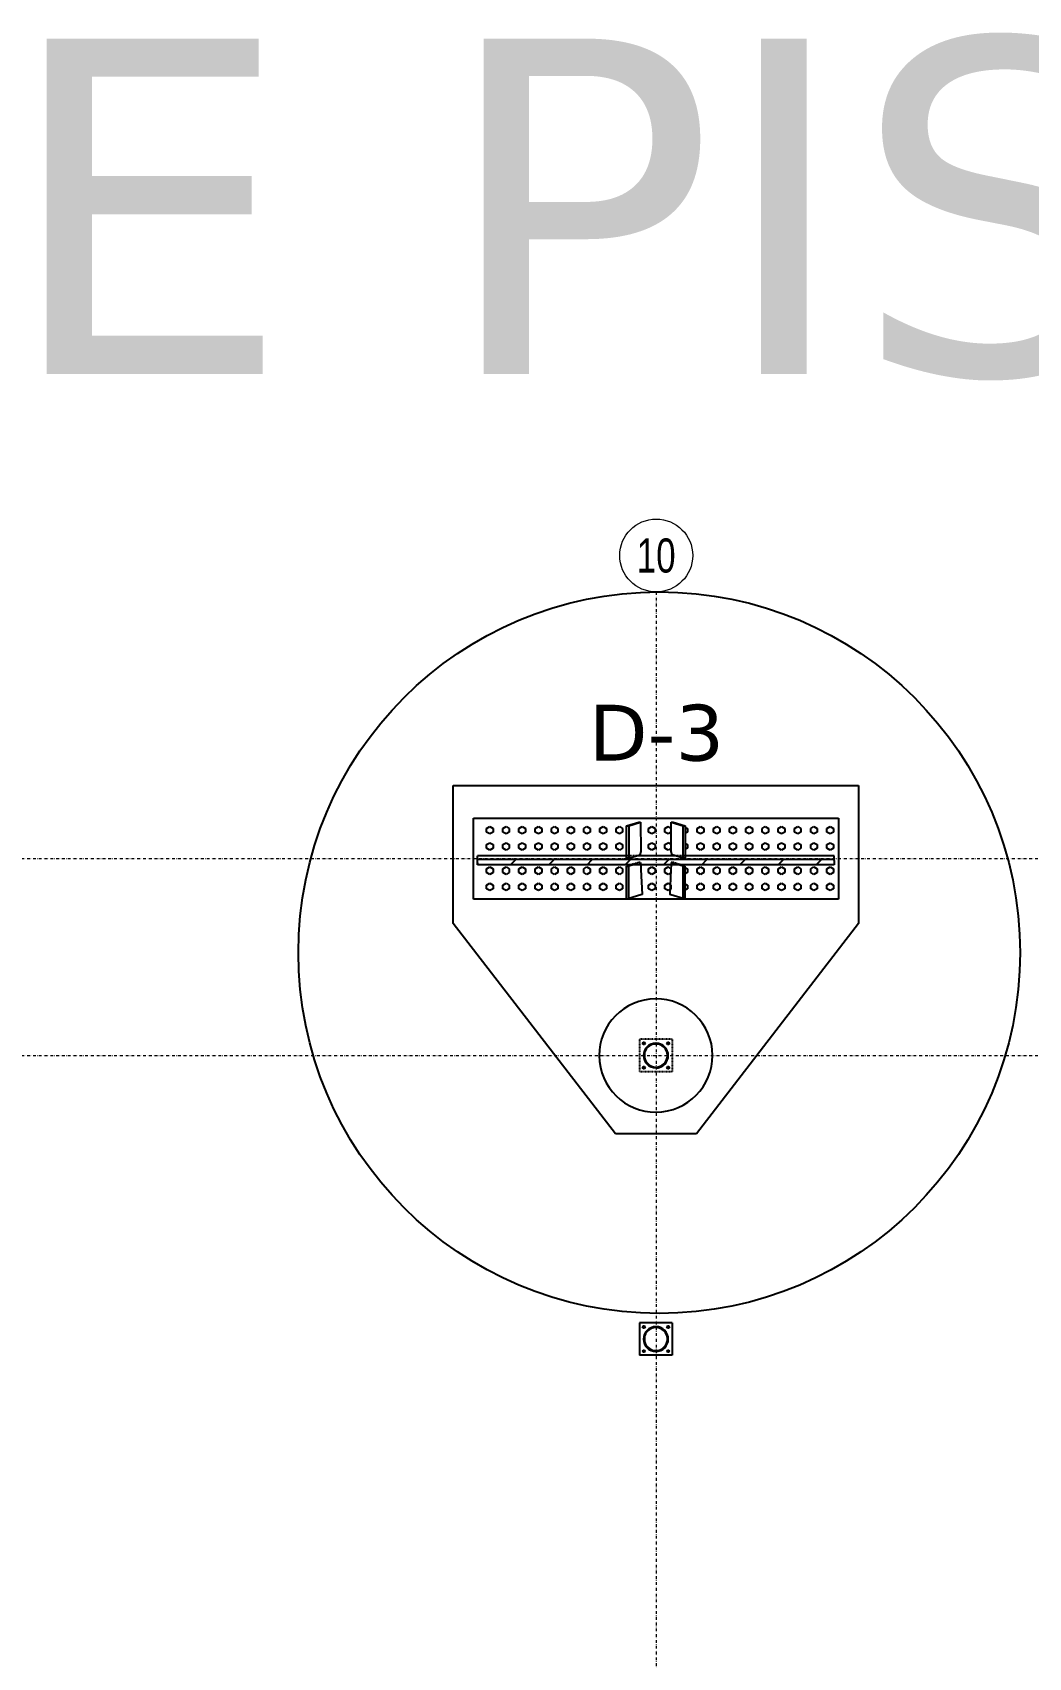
# Model space of a CAD drawing. Header units: millimetres. Extents: x 1541 to 289025, y -12015 to 47026.
# Drawn here: x 93235 to 94126, y -10231 to -8778 of the extents above; entities that cross this region are included whole.
import ezdxf
from ezdxf.enums import TextEntityAlignment as Align

# ---------------------------------------------------------------- set-up
doc = ezdxf.new("R2010")
doc.units = ezdxf.units.MM
doc.header["$LTSCALE"] = 0.1
for name, pattern in [('DASHDOTX2', [50.8, 25.4, -12.7, 0, -12.7]), ('DXK_LINE_DOT2', [3.9198, 1.9599, -1.9599]), ('Grid Line', [3.33375, 1.905, -0.47625, 0.47625, -0.47625])]:
    doc.linetypes.add(name, pattern=pattern)
doc.layers.get('0').update_dxf_attribs({"color": 255})
doc.layers.add('E_EJES', color=8, linetype='Continuous', lineweight=9)
doc.layers.add('E_EJES-1', color=8, linetype='Grid Line', lineweight=9)
doc.layers.add('ROTÚLOS', color=6, linetype='Continuous')
doc.layers.add('TEXTO GENRAL', color=3, linetype='Continuous')
doc.styles.add('Swis721 LtCn BT_1', font='swisscl.ttf', dxfattribs={"height": 0.42})
doc.styles.add('TEXTO GENERAL', font='verdana.ttf', dxfattribs={"height": 0.9})

# ---------------------------------------------------------------- blocks, each defined once
blk = doc.blocks.new('Grid - CNI_NOMBRE EJES-372759-_26_00m_LOC COLUMNAS Y MUROS PISO 7')
at = {"layer": 'E_EJES'}
blk.add_circle((0, 0), 0.003, dxfattribs=at)

msp = doc.modelspace()

# ---------------------------------------------------------------- hatches: boundary and pattern name
at = {"linetype": 'Continuous'}
h = msp.add_hatch(dxfattribs=at)
h.set_pattern_fill('', scale=7.611392, style=0, pattern_type=0)
h.set_pattern_definition([(45, (93632.985, -9517.53), (-17.088, 17.088), [])])
h.paths.add_polyline_path([(93951.9, -9517.5), (93633, -9517.5), (93633, -9518.3), (93633.2, -9522.2), (93951.8, -9522.2), (93951.9, -9518.3)])
h = msp.add_hatch(dxfattribs=at)
h.set_pattern_fill('', scale=7.611392, style=0, pattern_type=0)
h.set_pattern_definition([(45, (93803.29, -9690.706), (-17.088, 17.088), [])])
h.paths.add_polyline_path([(93803.5, -9692.9), (93803.3, -9690.7), (93802.7, -9688.6), (93801.6, -9686.7), (93800.3, -9685), (93798.6, -9683.7), (93796.7, -9682.6), (93794.6, -9682), (93792.4, -9681.8), (93790.3, -9682), (93788.2, -9682.6), (93786.3, -9683.7), (93784.6, -9685), (93783.3, -9686.7), (93782.2, -9688.6), (93781.6, -9690.7), (93781.4, -9692.9), (93781.6, -9695), (93782.2, -9697.1), (93783.3, -9699), (93784.6, -9700.7), (93786.3, -9702.1), (93788.2, -9703.1), (93790.3, -9703.7), (93792.4, -9703.9), (93794.6, -9703.7), (93796.7, -9703.1), (93798.6, -9702.1), (93800.3, -9700.7), (93801.6, -9699), (93802.7, -9697.1), (93803.3, -9695)])
h.paths.add_polyline_path([(93802, -9696.8), (93801, -9698.6), (93799.8, -9700.2), (93798.2, -9701.5), (93796.4, -9702.4), (93794.5, -9703), (93792.4, -9703.2), (93790.4, -9703), (93788.5, -9702.4), (93786.7, -9701.5), (93785.1, -9700.2), (93783.9, -9698.6), (93782.9, -9696.8), (93782.3, -9694.9), (93782.1, -9692.9), (93782.3, -9690.8), (93782.9, -9688.9), (93783.9, -9687.1), (93785.1, -9685.6), (93786.7, -9684.3), (93788.5, -9683.3), (93790.4, -9682.7), (93792.4, -9682.5), (93794.5, -9682.7), (93796.4, -9683.3), (93798.2, -9684.3), (93799.8, -9685.6), (93801, -9687.1), (93802, -9688.9), (93802.6, -9690.8), (93802.8, -9692.9), (93802.6, -9694.9)])
h = msp.add_hatch(color=96, dxfattribs=at)
h.paths.add_polyline_path([(93803.5, -9946.6), (93803.3, -9944.4), (93802.7, -9942.4), (93801.6, -9940.4), (93800.3, -9938.8), (93798.6, -9937.4), (93796.7, -9936.4), (93794.6, -9935.7), (93792.4, -9935.5), (93790.3, -9935.7), (93788.2, -9936.4), (93786.3, -9937.4), (93784.6, -9938.8), (93783.3, -9940.4), (93782.2, -9942.4), (93781.6, -9944.4), (93781.4, -9946.6), (93781.6, -9948.7), (93782.2, -9950.8), (93783.3, -9952.7), (93784.6, -9954.4), (93786.3, -9955.8), (93788.2, -9956.8), (93790.3, -9957.4), (93792.4, -9957.6), (93794.6, -9957.4), (93796.7, -9956.8), (93798.6, -9955.8), (93800.3, -9954.4), (93801.6, -9952.7), (93802.7, -9950.8), (93803.3, -9948.7)])
h.paths.add_polyline_path([(93802, -9950.5), (93801, -9952.3), (93799.8, -9953.9), (93798.2, -9955.2), (93796.4, -9956.1), (93794.5, -9956.7), (93792.4, -9956.9), (93790.4, -9956.7), (93788.5, -9956.1), (93786.7, -9955.2), (93785.1, -9953.9), (93783.9, -9952.3), (93782.9, -9950.5), (93782.3, -9948.6), (93782.1, -9946.6), (93782.3, -9944.6), (93782.9, -9942.6), (93783.9, -9940.8), (93785.1, -9939.3), (93786.7, -9938), (93788.5, -9937), (93790.4, -9936.5), (93792.4, -9936.3), (93794.5, -9936.5), (93796.4, -9937), (93798.2, -9938), (93799.8, -9939.3), (93801, -9940.8), (93802, -9942.6), (93802.6, -9944.6), (93802.8, -9946.6), (93802.6, -9948.6)])

# ---------------------------------------------------------------- linework, layer by layer
at = {"color": 2, "linetype": 'Continuous'}
for p, q in [((93611.2, -9574.7), (93611.2, -9451.5)), ((93611.2, -9451.5), (93973.7, -9451.5)), ((93973.7, -9451.5), (93973.7, -9574.7)), ((93629.4, -9553), (93629.4, -9480.5)), ((93629.4, -9480.5), (93955.6, -9480.5)), ((93766.2, -9487.4), (93777.1, -9484.2)), ((93766.2, -9487.4), (93768.1, -9487.3)), ((93766.2, -9516.4), (93766.2, -9487.4)), ((93768.1, -9487.3), (93778.8, -9484.2)), ((93768.1, -9487.3), (93768.1, -9516.3)), ((93777.1, -9484.2), (93778.8, -9484.2)), ((93778.8, -9484.2), (93778.9, -9510.3)), ((93806, -9510.3), (93806.1, -9484.2)), ((93806.1, -9484.2), (93807.8, -9484.2)), ((93806.1, -9484.2), (93816.8, -9487.3)), ((93807.8, -9484.2), (93818.7, -9487.4)), ((93816.8, -9516.3), (93816.8, -9487.3)), ((93816.8, -9487.3), (93818.7, -9487.4)), ((93818.7, -9487.4), (93818.7, -9516.4)), ((93955.6, -9480.5), (93955.6, -9553)), ((93633, -9517.5), (93633, -9514.4)), ((93766.2, -9514.4), (93633, -9514.4)), ((93633, -9518.3), (93633, -9517.5)), ((93951.9, -9517.5), (93633, -9517.5)), ((93633, -9522.2), (93633, -9518.3)), ((93633.2, -9522.2), (93633, -9518.3)), ((93768.1, -9516.3), (93766.2, -9516.4)), ((93768.1, -9516.3), (93778, -9513.4)), ((93810.2, -9514.4), (93774.7, -9514.4)), ((93778.9, -9510.3), (93778, -9513.4)), ((93778.8, -9520.2), (93778.9, -9522.2)), ((93806.9, -9513.4), (93806, -9510.3)), ((93806.1, -9520.2), (93806, -9522.2)), ((93816.8, -9516.3), (93806.9, -9513.4)), ((93818.7, -9516.4), (93816.8, -9516.3)), ((93951.9, -9514.4), (93818.7, -9514.4)), ((93951.9, -9518.3), (93951.8, -9522.2)), ((93951.9, -9517.5), (93951.9, -9514.4)), ((93951.9, -9518.3), (93951.9, -9517.5)), ((93951.9, -9518.3), (93951.9, -9522.2)), ((93633.2, -9522.2), (93633, -9522.2)), ((93951.8, -9522.2), (93633.2, -9522.2)), ((93770.4, -9522.2), (93766.2, -9523.5)), ((93766.2, -9523.5), (93768.1, -9523.4)), ((93766.2, -9552.6), (93766.2, -9523.5)), ((93772.2, -9522.2), (93768.1, -9523.4)), ((93768.1, -9552.5), (93768.1, -9523.4)), ((93778.9, -9522.2), (93779.1, -9526.4)), ((93779.1, -9526.4), (93780.1, -9548.9)), ((93805.8, -9526.4), (93804.8, -9548.9)), ((93806, -9522.2), (93805.8, -9526.4)), ((93816.8, -9523.4), (93812.7, -9522.2)), ((93818.7, -9523.5), (93814.4, -9522.2)), ((93816.8, -9552.5), (93816.8, -9523.4)), ((93816.8, -9523.4), (93818.7, -9523.5)), ((93818.7, -9552.6), (93818.7, -9523.5)), ((93951.9, -9522.2), (93951.8, -9522.2)), ((93779.1, -9549.2), (93768.1, -9552.5)), ((93780.1, -9548.9), (93779.1, -9549.2)), ((93805.8, -9549.2), (93804.8, -9548.9)), ((93816.8, -9552.5), (93805.8, -9549.2)), ((93955.6, -9553), (93629.4, -9553)), ((93766.2, -9552.6), (93768.1, -9552.5)), ((93816.8, -9552.5), (93818.7, -9552.6)), ((93756.2, -9763), (93611.2, -9574.7)), ((93973.7, -9574.7), (93828.7, -9763)), ((93828.7, -9763), (93756.2, -9763)), ((93806.9, -9932.1), (93777.9, -9932.1)), ((93777.9, -9932.1), (93777.9, -9961.1)), ((93806.9, -9932.1), (93806.9, -9961.1)), ((93806.9, -9961.1), (93777.9, -9961.1))]:
    msp.add_line(p, q, dxfattribs=at)
at = {"color": 7, "linetype": 'Continuous'}
for p, q in [((93641, -9489.7), (93643.9, -9488)), ((93641, -9493), (93641, -9489.7)), ((93643.9, -9488), (93646.8, -9489.7)), ((93646.8, -9489.7), (93646.8, -9493)), ((93655.5, -9489.7), (93658.4, -9488)), ((93655.5, -9493), (93655.5, -9489.7)), ((93658.4, -9488), (93661.3, -9489.7)), ((93661.3, -9489.7), (93661.3, -9493)), ((93670, -9489.7), (93672.9, -9488)), ((93670, -9493), (93670, -9489.7)), ((93672.9, -9488), (93675.8, -9489.7)), ((93675.8, -9489.7), (93675.8, -9493)), ((93684.5, -9489.7), (93687.4, -9488)), ((93684.5, -9493), (93684.5, -9489.7)), ((93687.4, -9488), (93690.3, -9489.7)), ((93690.3, -9489.7), (93690.3, -9493)), ((93699, -9489.7), (93701.9, -9488)), ((93699, -9493), (93699, -9489.7)), ((93701.9, -9488), (93704.7, -9489.7)), ((93704.7, -9489.7), (93704.7, -9493)), ((93713.4, -9489.7), (93716.3, -9488)), ((93713.4, -9493), (93713.4, -9489.7)), ((93716.3, -9488), (93719.2, -9489.7)), ((93719.2, -9489.7), (93719.2, -9493)), ((93727.9, -9489.7), (93730.8, -9488)), ((93727.9, -9493), (93727.9, -9489.7)), ((93730.8, -9488), (93733.7, -9489.7)), ((93733.7, -9489.7), (93733.7, -9493)), ((93742.4, -9489.7), (93745.3, -9488)), ((93742.4, -9493), (93742.4, -9489.7)), ((93745.3, -9488), (93748.2, -9489.7)), ((93748.2, -9489.7), (93748.2, -9493)), ((93756.9, -9489.7), (93759.8, -9488)), ((93756.9, -9493), (93756.9, -9489.7)), ((93759.8, -9488), (93762.7, -9489.7)), ((93762.7, -9489.7), (93762.7, -9493)), ((93785.9, -9489.7), (93788.8, -9488)), ((93785.9, -9493), (93785.9, -9489.7)), ((93788.8, -9488), (93791.7, -9489.7)), ((93791.7, -9489.7), (93791.7, -9493)), ((93800.4, -9489.7), (93803.3, -9488)), ((93800.4, -9493), (93800.4, -9489.7)), ((93806.2, -9489.7), (93803.3, -9488)), ((93806.2, -9493), (93806.2, -9489.7)), ((93818.7, -9488.5), (93820.7, -9489.7)), ((93820.7, -9489.7), (93820.7, -9493)), ((93829.4, -9489.7), (93832.3, -9488)), ((93829.4, -9493), (93829.4, -9489.7)), ((93832.3, -9488), (93835.2, -9489.7)), ((93835.2, -9489.7), (93835.2, -9493)), ((93843.9, -9489.7), (93846.8, -9488)), ((93843.9, -9493), (93843.9, -9489.7)), ((93846.8, -9488), (93849.7, -9489.7)), ((93849.7, -9489.7), (93849.7, -9493)), ((93858.4, -9489.7), (93861.3, -9488)), ((93858.4, -9493), (93858.4, -9489.7)), ((93861.3, -9488), (93864.2, -9489.7)), ((93864.2, -9489.7), (93864.2, -9493)), ((93872.9, -9489.7), (93875.8, -9488)), ((93872.9, -9493), (93872.9, -9489.7)), ((93875.8, -9488), (93878.7, -9489.7)), ((93878.7, -9489.7), (93878.7, -9493)), ((93887.4, -9489.7), (93890.3, -9488)), ((93887.4, -9493), (93887.4, -9489.7)), ((93890.3, -9488), (93893.2, -9489.7)), ((93893.2, -9489.7), (93893.2, -9493)), ((93901.9, -9489.7), (93904.8, -9488)), ((93901.9, -9493), (93901.9, -9489.7)), ((93904.8, -9488), (93907.7, -9489.7)), ((93907.7, -9489.7), (93907.7, -9493)), ((93916.4, -9489.7), (93919.3, -9488)), ((93916.4, -9493), (93916.4, -9489.7)), ((93919.3, -9488), (93922.2, -9489.7)), ((93922.2, -9489.7), (93922.2, -9493)), ((93930.9, -9489.7), (93933.8, -9488)), ((93930.9, -9493), (93930.9, -9489.7)), ((93933.8, -9488), (93936.7, -9489.7)), ((93936.7, -9489.7), (93936.7, -9493)), ((93945.4, -9489.7), (93948.3, -9488)), ((93945.4, -9493), (93945.4, -9489.7)), ((93948.3, -9488), (93951.2, -9489.7)), ((93951.2, -9489.7), (93951.2, -9493)), ((93643.9, -9494.7), (93641, -9493)), ((93641, -9504.2), (93643.9, -9502.5)), ((93641, -9507.5), (93641, -9504.2)), ((93646.8, -9493), (93643.9, -9494.7)), ((93643.9, -9502.5), (93646.8, -9504.2)), ((93646.8, -9504.2), (93646.8, -9507.5)), ((93658.4, -9494.7), (93655.5, -9493)), ((93655.5, -9504.2), (93658.4, -9502.5)), ((93655.5, -9507.5), (93655.5, -9504.2)), ((93661.3, -9493), (93658.4, -9494.7)), ((93658.4, -9502.5), (93661.3, -9504.2)), ((93661.3, -9504.2), (93661.3, -9507.5)), ((93672.9, -9494.7), (93670, -9493)), ((93670, -9504.2), (93672.9, -9502.5)), ((93670, -9507.5), (93670, -9504.2)), ((93675.8, -9493), (93672.9, -9494.7)), ((93672.9, -9502.5), (93675.8, -9504.2)), ((93675.8, -9504.2), (93675.8, -9507.5)), ((93687.4, -9494.7), (93684.5, -9493)), ((93684.5, -9504.2), (93687.4, -9502.5)), ((93684.5, -9507.5), (93684.5, -9504.2)), ((93690.3, -9493), (93687.4, -9494.7)), ((93687.4, -9502.5), (93690.3, -9504.2)), ((93690.3, -9504.2), (93690.3, -9507.5)), ((93701.9, -9494.7), (93699, -9493)), ((93699, -9504.2), (93701.9, -9502.5)), ((93699, -9507.5), (93699, -9504.2)), ((93704.7, -9493), (93701.9, -9494.7)), ((93701.9, -9502.5), (93704.7, -9504.2)), ((93704.7, -9504.2), (93704.7, -9507.5)), ((93716.3, -9494.7), (93713.4, -9493)), ((93713.4, -9504.2), (93716.3, -9502.5)), ((93713.4, -9507.5), (93713.4, -9504.2)), ((93719.2, -9493), (93716.3, -9494.7)), ((93716.3, -9502.5), (93719.2, -9504.2)), ((93719.2, -9504.2), (93719.2, -9507.5)), ((93730.8, -9494.7), (93727.9, -9493)), ((93727.9, -9504.2), (93730.8, -9502.5)), ((93727.9, -9507.5), (93727.9, -9504.2)), ((93733.7, -9493), (93730.8, -9494.7)), ((93730.8, -9502.5), (93733.7, -9504.2)), ((93733.7, -9504.2), (93733.7, -9507.5)), ((93745.3, -9494.7), (93742.4, -9493)), ((93742.4, -9504.2), (93745.3, -9502.5)), ((93742.4, -9507.5), (93742.4, -9504.2)), ((93748.2, -9493), (93745.3, -9494.7)), ((93745.3, -9502.5), (93748.2, -9504.2)), ((93748.2, -9504.2), (93748.2, -9507.5)), ((93759.8, -9494.7), (93756.9, -9493)), ((93756.9, -9504.2), (93759.8, -9502.5)), ((93756.9, -9507.5), (93756.9, -9504.2)), ((93762.7, -9493), (93759.8, -9494.7)), ((93759.8, -9502.5), (93762.7, -9504.2)), ((93762.7, -9504.2), (93762.7, -9507.5)), ((93788.8, -9494.7), (93785.9, -9493)), ((93785.9, -9504.2), (93788.8, -9502.5)), ((93785.9, -9507.5), (93785.9, -9504.2)), ((93791.7, -9493), (93788.8, -9494.7)), ((93788.8, -9502.5), (93791.7, -9504.2)), ((93791.7, -9504.2), (93791.7, -9507.5)), ((93803.3, -9494.7), (93800.4, -9493)), ((93800.4, -9504.2), (93803.3, -9502.5)), ((93800.4, -9507.5), (93800.4, -9504.2)), ((93806.2, -9493), (93803.3, -9494.7)), ((93806.2, -9504.2), (93803.3, -9502.5)), ((93806.2, -9507.5), (93806.2, -9504.2)), ((93820.7, -9493), (93818.7, -9494.2)), ((93818.7, -9503), (93820.7, -9504.2)), ((93820.7, -9504.2), (93820.7, -9507.5)), ((93832.3, -9494.7), (93829.4, -9493)), ((93829.4, -9504.2), (93832.3, -9502.5)), ((93829.4, -9507.5), (93829.4, -9504.2)), ((93835.2, -9493), (93832.3, -9494.7)), ((93832.3, -9502.5), (93835.2, -9504.2)), ((93835.2, -9504.2), (93835.2, -9507.5)), ((93846.8, -9494.7), (93843.9, -9493)), ((93843.9, -9504.2), (93846.8, -9502.5)), ((93843.9, -9507.5), (93843.9, -9504.2)), ((93849.7, -9493), (93846.8, -9494.7)), ((93846.8, -9502.5), (93849.7, -9504.2)), ((93849.7, -9504.2), (93849.7, -9507.5)), ((93861.3, -9494.7), (93858.4, -9493)), ((93858.4, -9504.2), (93861.3, -9502.5)), ((93858.4, -9507.5), (93858.4, -9504.2)), ((93864.2, -9493), (93861.3, -9494.7)), ((93861.3, -9502.5), (93864.2, -9504.2)), ((93864.2, -9504.2), (93864.2, -9507.5)), ((93875.8, -9494.7), (93872.9, -9493)), ((93872.9, -9504.2), (93875.8, -9502.5)), ((93872.9, -9507.5), (93872.9, -9504.2)), ((93878.7, -9493), (93875.8, -9494.7)), ((93875.8, -9502.5), (93878.7, -9504.2)), ((93878.7, -9504.2), (93878.7, -9507.5)), ((93890.3, -9494.7), (93887.4, -9493)), ((93887.4, -9504.2), (93890.3, -9502.5)), ((93887.4, -9507.5), (93887.4, -9504.2)), ((93893.2, -9493), (93890.3, -9494.7)), ((93890.3, -9502.5), (93893.2, -9504.2)), ((93893.2, -9504.2), (93893.2, -9507.5)), ((93904.8, -9494.7), (93901.9, -9493)), ((93901.9, -9504.2), (93904.8, -9502.5)), ((93901.9, -9507.5), (93901.9, -9504.2)), ((93907.7, -9493), (93904.8, -9494.7)), ((93904.8, -9502.5), (93907.7, -9504.2)), ((93907.7, -9504.2), (93907.7, -9507.5)), ((93919.3, -9494.7), (93916.4, -9493)), ((93916.4, -9504.2), (93919.3, -9502.5)), ((93916.4, -9507.5), (93916.4, -9504.2)), ((93922.2, -9493), (93919.3, -9494.7)), ((93919.3, -9502.5), (93922.2, -9504.2)), ((93922.2, -9504.2), (93922.2, -9507.5)), ((93933.8, -9494.7), (93930.9, -9493)), ((93930.9, -9504.2), (93933.8, -9502.5)), ((93930.9, -9507.5), (93930.9, -9504.2)), ((93936.7, -9493), (93933.8, -9494.7)), ((93933.8, -9502.5), (93936.7, -9504.2)), ((93936.7, -9504.2), (93936.7, -9507.5)), ((93948.3, -9494.7), (93945.4, -9493)), ((93945.4, -9504.2), (93948.3, -9502.5)), ((93945.4, -9507.5), (93945.4, -9504.2)), ((93951.2, -9493), (93948.3, -9494.7)), ((93948.3, -9502.5), (93951.2, -9504.2)), ((93951.2, -9504.2), (93951.2, -9507.5)), ((93643.9, -9509.2), (93641, -9507.5)), ((93646.8, -9507.5), (93643.9, -9509.2)), ((93658.4, -9509.2), (93655.5, -9507.5)), ((93661.3, -9507.5), (93658.4, -9509.2)), ((93672.9, -9509.2), (93670, -9507.5)), ((93675.8, -9507.5), (93672.9, -9509.2)), ((93687.4, -9509.2), (93684.5, -9507.5)), ((93690.3, -9507.5), (93687.4, -9509.2)), ((93701.9, -9509.2), (93699, -9507.5)), ((93704.7, -9507.5), (93701.9, -9509.2)), ((93716.3, -9509.2), (93713.4, -9507.5)), ((93719.2, -9507.5), (93716.3, -9509.2)), ((93730.8, -9509.2), (93727.9, -9507.5)), ((93733.7, -9507.5), (93730.8, -9509.2)), ((93745.3, -9509.2), (93742.4, -9507.5)), ((93748.2, -9507.5), (93745.3, -9509.2)), ((93759.8, -9509.2), (93756.9, -9507.5)), ((93762.7, -9507.5), (93759.8, -9509.2)), ((93788.8, -9509.2), (93785.9, -9507.5)), ((93791.7, -9507.5), (93788.8, -9509.2)), ((93803.3, -9509.2), (93800.4, -9507.5)), ((93806.2, -9507.5), (93803.3, -9509.2)), ((93820.7, -9507.5), (93818.7, -9508.7)), ((93832.3, -9509.2), (93829.4, -9507.5)), ((93835.2, -9507.5), (93832.3, -9509.2)), ((93846.8, -9509.2), (93843.9, -9507.5)), ((93849.7, -9507.5), (93846.8, -9509.2)), ((93861.3, -9509.2), (93858.4, -9507.5)), ((93864.2, -9507.5), (93861.3, -9509.2)), ((93875.8, -9509.2), (93872.9, -9507.5)), ((93878.7, -9507.5), (93875.8, -9509.2)), ((93890.3, -9509.2), (93887.4, -9507.5)), ((93893.2, -9507.5), (93890.3, -9509.2)), ((93904.8, -9509.2), (93901.9, -9507.5)), ((93907.7, -9507.5), (93904.8, -9509.2)), ((93919.3, -9509.2), (93916.4, -9507.5)), ((93922.2, -9507.5), (93919.3, -9509.2)), ((93933.8, -9509.2), (93930.9, -9507.5)), ((93936.7, -9507.5), (93933.8, -9509.2)), ((93948.3, -9509.2), (93945.4, -9507.5)), ((93951.2, -9507.5), (93948.3, -9509.2)), ((93641, -9525.9), (93643.9, -9524.2)), ((93641, -9529.3), (93641, -9525.9)), ((93643.9, -9530.9), (93641, -9529.3)), ((93643.9, -9524.2), (93646.8, -9525.9)), ((93646.8, -9529.3), (93643.9, -9530.9)), ((93646.8, -9525.9), (93646.8, -9529.3)), ((93655.5, -9525.9), (93658.4, -9524.2)), ((93655.5, -9529.3), (93655.5, -9525.9)), ((93658.4, -9530.9), (93655.5, -9529.3)), ((93658.4, -9524.2), (93661.3, -9525.9)), ((93661.3, -9529.3), (93658.4, -9530.9)), ((93661.3, -9525.9), (93661.3, -9529.3)), ((93670, -9525.9), (93672.9, -9524.2)), ((93670, -9529.3), (93670, -9525.9)), ((93672.9, -9530.9), (93670, -9529.3)), ((93672.9, -9524.2), (93675.8, -9525.9)), ((93675.8, -9529.3), (93672.9, -9530.9)), ((93675.8, -9525.9), (93675.8, -9529.3)), ((93684.5, -9525.9), (93687.4, -9524.2)), ((93684.5, -9529.3), (93684.5, -9525.9)), ((93687.4, -9530.9), (93684.5, -9529.3)), ((93687.4, -9524.2), (93690.3, -9525.9)), ((93690.3, -9529.3), (93687.4, -9530.9)), ((93690.3, -9525.9), (93690.3, -9529.3)), ((93699, -9525.9), (93701.9, -9524.2)), ((93699, -9529.3), (93699, -9525.9)), ((93701.9, -9530.9), (93699, -9529.3)), ((93701.9, -9524.2), (93704.7, -9525.9)), ((93704.7, -9529.3), (93701.9, -9530.9)), ((93704.7, -9525.9), (93704.7, -9529.3)), ((93713.4, -9525.9), (93716.3, -9524.2)), ((93713.4, -9529.3), (93713.4, -9525.9)), ((93716.3, -9530.9), (93713.4, -9529.3)), ((93716.3, -9524.2), (93719.2, -9525.9)), ((93719.2, -9529.3), (93716.3, -9530.9)), ((93719.2, -9525.9), (93719.2, -9529.3)), ((93727.9, -9525.9), (93730.8, -9524.2)), ((93727.9, -9529.3), (93727.9, -9525.9)), ((93730.8, -9530.9), (93727.9, -9529.3)), ((93730.8, -9524.2), (93733.7, -9525.9)), ((93733.7, -9529.3), (93730.8, -9530.9)), ((93733.7, -9525.9), (93733.7, -9529.3)), ((93742.4, -9525.9), (93745.3, -9524.2)), ((93742.4, -9529.3), (93742.4, -9525.9)), ((93745.3, -9530.9), (93742.4, -9529.3)), ((93745.3, -9524.2), (93748.2, -9525.9)), ((93748.2, -9529.3), (93745.3, -9530.9)), ((93748.2, -9525.9), (93748.2, -9529.3)), ((93756.9, -9525.9), (93759.8, -9524.2)), ((93756.9, -9529.3), (93756.9, -9525.9)), ((93759.8, -9530.9), (93756.9, -9529.3)), ((93759.8, -9524.2), (93762.7, -9525.9)), ((93762.7, -9529.3), (93759.8, -9530.9)), ((93762.7, -9525.9), (93762.7, -9529.3)), ((93785.9, -9525.9), (93788.8, -9524.2)), ((93785.9, -9529.3), (93785.9, -9525.9)), ((93788.8, -9530.9), (93785.9, -9529.3)), ((93788.8, -9524.2), (93791.7, -9525.9)), ((93791.7, -9529.3), (93788.8, -9530.9)), ((93791.7, -9525.9), (93791.7, -9529.3)), ((93800.4, -9525.9), (93803.3, -9524.2)), ((93800.4, -9529.3), (93800.4, -9525.9)), ((93803.3, -9530.9), (93800.4, -9529.3)), ((93806.2, -9525.9), (93803.3, -9524.2)), ((93806.2, -9529.3), (93803.3, -9530.9)), ((93806.2, -9529.3), (93806.2, -9525.9)), ((93818.7, -9524.7), (93820.7, -9525.9)), ((93820.7, -9529.3), (93818.7, -9530.4)), ((93820.7, -9525.9), (93820.7, -9529.3)), ((93829.4, -9525.9), (93832.3, -9524.2)), ((93829.4, -9529.3), (93829.4, -9525.9)), ((93832.3, -9530.9), (93829.4, -9529.3)), ((93832.3, -9524.2), (93835.2, -9525.9)), ((93835.2, -9529.3), (93832.3, -9530.9)), ((93835.2, -9525.9), (93835.2, -9529.3)), ((93843.9, -9525.9), (93846.8, -9524.2)), ((93843.9, -9529.3), (93843.9, -9525.9)), ((93846.8, -9530.9), (93843.9, -9529.3)), ((93846.8, -9524.2), (93849.7, -9525.9)), ((93849.7, -9529.3), (93846.8, -9530.9)), ((93849.7, -9525.9), (93849.7, -9529.3)), ((93858.4, -9525.9), (93861.3, -9524.2)), ((93858.4, -9529.3), (93858.4, -9525.9)), ((93861.3, -9530.9), (93858.4, -9529.3)), ((93861.3, -9524.2), (93864.2, -9525.9)), ((93864.2, -9529.3), (93861.3, -9530.9)), ((93864.2, -9525.9), (93864.2, -9529.3)), ((93872.9, -9525.9), (93875.8, -9524.2)), ((93872.9, -9529.3), (93872.9, -9525.9)), ((93875.8, -9530.9), (93872.9, -9529.3)), ((93875.8, -9524.2), (93878.7, -9525.9)), ((93878.7, -9529.3), (93875.8, -9530.9)), ((93878.7, -9525.9), (93878.7, -9529.3)), ((93887.4, -9525.9), (93890.3, -9524.2)), ((93887.4, -9529.3), (93887.4, -9525.9)), ((93890.3, -9530.9), (93887.4, -9529.3)), ((93890.3, -9524.2), (93893.2, -9525.9)), ((93893.2, -9529.3), (93890.3, -9530.9)), ((93893.2, -9525.9), (93893.2, -9529.3)), ((93901.9, -9525.9), (93904.8, -9524.2)), ((93901.9, -9529.3), (93901.9, -9525.9)), ((93904.8, -9530.9), (93901.9, -9529.3)), ((93904.8, -9524.2), (93907.7, -9525.9)), ((93907.7, -9529.3), (93904.8, -9530.9)), ((93907.7, -9525.9), (93907.7, -9529.3)), ((93916.4, -9525.9), (93919.3, -9524.2)), ((93916.4, -9529.3), (93916.4, -9525.9)), ((93919.3, -9530.9), (93916.4, -9529.3)), ((93919.3, -9524.2), (93922.2, -9525.9)), ((93922.2, -9529.3), (93919.3, -9530.9)), ((93922.2, -9525.9), (93922.2, -9529.3)), ((93930.9, -9525.9), (93933.8, -9524.2)), ((93930.9, -9529.3), (93930.9, -9525.9)), ((93933.8, -9530.9), (93930.9, -9529.3)), ((93933.8, -9524.2), (93936.7, -9525.9)), ((93936.7, -9529.3), (93933.8, -9530.9)), ((93936.7, -9525.9), (93936.7, -9529.3)), ((93945.4, -9525.9), (93948.3, -9524.2)), ((93945.4, -9529.3), (93945.4, -9525.9)), ((93948.3, -9530.9), (93945.4, -9529.3)), ((93948.3, -9524.2), (93951.2, -9525.9)), ((93951.2, -9529.3), (93948.3, -9530.9)), ((93951.2, -9525.9), (93951.2, -9529.3)), ((93641, -9540.4), (93643.9, -9538.7)), ((93641, -9543.8), (93641, -9540.4)), ((93643.9, -9545.4), (93641, -9543.8)), ((93643.9, -9538.7), (93646.8, -9540.4)), ((93646.8, -9543.8), (93643.9, -9545.4)), ((93646.8, -9540.4), (93646.8, -9543.8)), ((93655.5, -9540.4), (93658.4, -9538.7)), ((93655.5, -9543.8), (93655.5, -9540.4)), ((93658.4, -9545.4), (93655.5, -9543.8)), ((93658.4, -9538.7), (93661.3, -9540.4)), ((93661.3, -9543.8), (93658.4, -9545.4)), ((93661.3, -9540.4), (93661.3, -9543.8)), ((93670, -9540.4), (93672.9, -9538.7)), ((93670, -9543.8), (93670, -9540.4)), ((93672.9, -9545.4), (93670, -9543.8)), ((93672.9, -9538.7), (93675.8, -9540.4)), ((93675.8, -9543.8), (93672.9, -9545.4)), ((93675.8, -9540.4), (93675.8, -9543.8)), ((93684.5, -9540.4), (93687.4, -9538.7)), ((93684.5, -9543.8), (93684.5, -9540.4)), ((93687.4, -9545.4), (93684.5, -9543.8)), ((93687.4, -9538.7), (93690.3, -9540.4)), ((93690.3, -9543.8), (93687.4, -9545.4)), ((93690.3, -9540.4), (93690.3, -9543.8)), ((93699, -9540.4), (93701.9, -9538.7)), ((93699, -9543.8), (93699, -9540.4)), ((93701.9, -9545.4), (93699, -9543.8)), ((93701.9, -9538.7), (93704.7, -9540.4)), ((93704.7, -9543.8), (93701.9, -9545.4)), ((93704.7, -9540.4), (93704.7, -9543.8)), ((93713.4, -9540.4), (93716.3, -9538.7)), ((93713.4, -9543.8), (93713.4, -9540.4)), ((93716.3, -9545.4), (93713.4, -9543.8)), ((93716.3, -9538.7), (93719.2, -9540.4)), ((93719.2, -9543.8), (93716.3, -9545.4)), ((93719.2, -9540.4), (93719.2, -9543.8)), ((93727.9, -9540.4), (93730.8, -9538.7)), ((93727.9, -9543.8), (93727.9, -9540.4)), ((93730.8, -9545.4), (93727.9, -9543.8)), ((93730.8, -9538.7), (93733.7, -9540.4)), ((93733.7, -9543.8), (93730.8, -9545.4)), ((93733.7, -9540.4), (93733.7, -9543.8)), ((93742.4, -9540.4), (93745.3, -9538.7)), ((93742.4, -9543.8), (93742.4, -9540.4)), ((93745.3, -9545.4), (93742.4, -9543.8)), ((93745.3, -9538.7), (93748.2, -9540.4)), ((93748.2, -9543.8), (93745.3, -9545.4)), ((93748.2, -9540.4), (93748.2, -9543.8)), ((93756.9, -9540.4), (93759.8, -9538.7)), ((93756.9, -9543.8), (93756.9, -9540.4)), ((93759.8, -9545.4), (93756.9, -9543.8)), ((93759.8, -9538.7), (93762.7, -9540.4)), ((93762.7, -9543.8), (93759.8, -9545.4)), ((93762.7, -9540.4), (93762.7, -9543.8)), ((93785.9, -9540.4), (93788.8, -9538.7)), ((93785.9, -9543.8), (93785.9, -9540.4)), ((93788.8, -9545.4), (93785.9, -9543.8)), ((93788.8, -9538.7), (93791.7, -9540.4)), ((93791.7, -9543.8), (93788.8, -9545.4)), ((93791.7, -9540.4), (93791.7, -9543.8)), ((93800.4, -9540.4), (93803.3, -9538.7)), ((93800.4, -9543.8), (93800.4, -9540.4)), ((93803.3, -9545.4), (93800.4, -9543.8)), ((93806.2, -9540.4), (93803.3, -9538.7)), ((93806.2, -9543.8), (93803.3, -9545.4)), ((93806.2, -9543.8), (93806.2, -9540.4)), ((93818.7, -9539.2), (93820.7, -9540.4)), ((93820.7, -9543.8), (93818.7, -9544.9)), ((93820.7, -9540.4), (93820.7, -9543.8)), ((93829.4, -9540.4), (93832.3, -9538.7)), ((93829.4, -9543.8), (93829.4, -9540.4)), ((93832.3, -9545.4), (93829.4, -9543.8)), ((93832.3, -9538.7), (93835.2, -9540.4)), ((93835.2, -9543.8), (93832.3, -9545.4)), ((93835.2, -9540.4), (93835.2, -9543.8)), ((93843.9, -9540.4), (93846.8, -9538.7)), ((93843.9, -9543.8), (93843.9, -9540.4)), ((93846.8, -9545.4), (93843.9, -9543.8)), ((93846.8, -9538.7), (93849.7, -9540.4)), ((93849.7, -9543.8), (93846.8, -9545.4)), ((93849.7, -9540.4), (93849.7, -9543.8)), ((93858.4, -9540.4), (93861.3, -9538.7)), ((93858.4, -9543.8), (93858.4, -9540.4)), ((93861.3, -9545.4), (93858.4, -9543.8)), ((93861.3, -9538.7), (93864.2, -9540.4)), ((93864.2, -9543.8), (93861.3, -9545.4)), ((93864.2, -9540.4), (93864.2, -9543.8)), ((93872.9, -9540.4), (93875.8, -9538.7)), ((93872.9, -9543.8), (93872.9, -9540.4)), ((93875.8, -9545.4), (93872.9, -9543.8)), ((93875.8, -9538.7), (93878.7, -9540.4)), ((93878.7, -9543.8), (93875.8, -9545.4)), ((93878.7, -9540.4), (93878.7, -9543.8)), ((93887.4, -9540.4), (93890.3, -9538.7)), ((93887.4, -9543.8), (93887.4, -9540.4)), ((93890.3, -9545.4), (93887.4, -9543.8)), ((93890.3, -9538.7), (93893.2, -9540.4)), ((93893.2, -9543.8), (93890.3, -9545.4)), ((93893.2, -9540.4), (93893.2, -9543.8)), ((93901.9, -9540.4), (93904.8, -9538.7)), ((93901.9, -9543.8), (93901.9, -9540.4)), ((93904.8, -9545.4), (93901.9, -9543.8)), ((93904.8, -9538.7), (93907.7, -9540.4)), ((93907.7, -9543.8), (93904.8, -9545.4)), ((93907.7, -9540.4), (93907.7, -9543.8)), ((93916.4, -9540.4), (93919.3, -9538.7)), ((93916.4, -9543.8), (93916.4, -9540.4)), ((93919.3, -9545.4), (93916.4, -9543.8)), ((93919.3, -9538.7), (93922.2, -9540.4)), ((93922.2, -9543.8), (93919.3, -9545.4)), ((93922.2, -9540.4), (93922.2, -9543.8)), ((93930.9, -9540.4), (93933.8, -9538.7)), ((93930.9, -9543.8), (93930.9, -9540.4)), ((93933.8, -9545.4), (93930.9, -9543.8)), ((93933.8, -9538.7), (93936.7, -9540.4)), ((93936.7, -9543.8), (93933.8, -9545.4)), ((93936.7, -9540.4), (93936.7, -9543.8)), ((93945.4, -9540.4), (93948.3, -9538.7)), ((93945.4, -9543.8), (93945.4, -9540.4)), ((93948.3, -9545.4), (93945.4, -9543.8)), ((93948.3, -9538.7), (93951.2, -9540.4)), ((93951.2, -9543.8), (93948.3, -9545.4)), ((93951.2, -9540.4), (93951.2, -9543.8)), ((93780.4, -9682), (93781, -9681)), ((93781, -9681), (93782.1, -9681)), ((93782.1, -9681), (93782.7, -9682)), ((93802.2, -9682), (93802.8, -9681)), ((93802.8, -9681), (93803.9, -9681)), ((93803.9, -9681), (93804.5, -9682)), ((93781, -9683), (93780.4, -9682)), ((93782.1, -9683), (93781, -9683)), ((93782.7, -9682), (93782.1, -9683)), ((93802.8, -9683), (93802.2, -9682)), ((93803.9, -9683), (93802.8, -9683)), ((93804.5, -9682), (93803.9, -9683)), ((93780.4, -9703.7), (93781, -9702.8)), ((93781, -9704.7), (93780.4, -9703.7)), ((93781, -9702.8), (93782.1, -9702.8)), ((93782.1, -9704.7), (93781, -9704.7)), ((93782.1, -9702.8), (93782.7, -9703.7)), ((93782.7, -9703.7), (93782.1, -9704.7)), ((93802.2, -9703.7), (93802.8, -9702.8)), ((93802.8, -9704.7), (93802.2, -9703.7)), ((93802.8, -9702.8), (93803.9, -9702.8)), ((93803.9, -9704.7), (93802.8, -9704.7)), ((93803.9, -9702.8), (93804.5, -9703.7)), ((93804.5, -9703.7), (93803.9, -9704.7)), ((93780.4, -9935.7), (93781, -9934.7)), ((93781, -9936.7), (93780.4, -9935.7)), ((93781, -9934.7), (93782.1, -9934.7)), ((93782.1, -9936.7), (93781, -9936.7)), ((93782.1, -9934.7), (93782.7, -9935.7)), ((93782.7, -9935.7), (93782.1, -9936.7)), ((93802.2, -9935.7), (93802.8, -9934.7)), ((93802.8, -9936.7), (93802.2, -9935.7)), ((93802.8, -9934.7), (93803.9, -9934.7)), ((93803.9, -9936.7), (93802.8, -9936.7)), ((93803.9, -9934.7), (93804.5, -9935.7)), ((93804.5, -9935.7), (93803.9, -9936.7)), ((93780.4, -9957.5), (93781, -9956.5)), ((93781, -9958.4), (93780.4, -9957.5)), ((93781, -9956.5), (93782.1, -9956.5)), ((93782.1, -9956.5), (93782.7, -9957.5)), ((93782.7, -9957.5), (93782.1, -9958.4)), ((93802.2, -9957.5), (93802.8, -9956.5)), ((93802.8, -9958.4), (93802.2, -9957.5)), ((93802.8, -9956.5), (93803.9, -9956.5)), ((93803.9, -9956.5), (93804.5, -9957.5)), ((93804.5, -9957.5), (93803.9, -9958.4)), ((93782.1, -9958.4), (93781, -9958.4)), ((93803.9, -9958.4), (93802.8, -9958.4))]:
    msp.add_line(p, q, dxfattribs=at)
at = {"color": 7, "linetype": 'DXK_LINE_DOT2'}
for p, q in [((93774.7, -9514.4), (93766.2, -9514.4)), ((93777.1, -9520.2), (93770.4, -9522.2)), ((93778.8, -9520.2), (93772.2, -9522.2)), ((93778.8, -9520.2), (93777.1, -9520.2)), ((93807.8, -9520.2), (93806.1, -9520.2)), ((93812.7, -9522.2), (93806.1, -9520.2)), ((93814.4, -9522.2), (93807.8, -9520.2)), ((93818.7, -9514.4), (93810.2, -9514.4)), ((93806.9, -9678.4), (93777.9, -9678.4)), ((93777.9, -9678.4), (93777.9, -9707.4)), ((93806.9, -9678.4), (93806.9, -9707.4)), ((93806.9, -9707.4), (93777.9, -9707.4))]:
    msp.add_line(p, q, dxfattribs=at)
at = {"color": 2, "linetype": 'Continuous'}
for centre, radius, start, end in [((93792.4, -9692.9), 50.7, 6, 186), ((93792.4, -9692.9), 50.7, 186, 6), ((93792.4, -9692.9), 11.1, 11.25, 191.25), ((93792.4, -9692.9), 11.1, 191.25, 11.25), ((93792.4, -9692.9), 10.3, 168.75, 348.75), ((93792.4, -9692.9), 10.3, 348.75, 168.75), ((93792.4, -9946.6), 11.1, 11.25, 191.25), ((93792.4, -9946.6), 10.3, 348.75, 168.75), ((93792.4, -9946.6), 11.1, 191.25, 11.25), ((93792.4, -9946.6), 10.3, 168.75, 348.75)]:
    msp.add_arc(centre, radius, start, end, dxfattribs=at)
at = {"layer": 'E_EJES-1', "linetype": 'DASHDOTX2'}
for p, q in [((93792.7, -9278.2), (93792.7, -11903.7)), ((90723.1, -9516.7), (97946, -9516.7)), ((90723.1, -9692.9), (97946, -9692.9))]:
    msp.add_line(p, q, dxfattribs=at)
at = {"layer": 'ROTÚLOS'}
msp.add_circle((93795.4, -9600.9), 322.7, dxfattribs=at)

# ---------------------------------------------------------------- block references
at = {"layer": 'E_EJES', "xscale": 10873.41661564557, "yscale": 10873.41661564557, "zscale": 10873.41661564557}
msp.add_blockref('Grid - CNI_NOMBRE EJES-372759-_26_00m_LOC COLUMNAS Y MUROS PISO 7', (93792.7, -9245.6), dxfattribs=at)

# ---------------------------------------------------------------- texts
at = {"layer": 'E_EJES', "style": 'Swis721 LtCn BT_1'}
msp.add_text('10', height=30.45, dxfattribs=at).set_placement((93792.7, -9245.6), align=Align.MIDDLE_CENTER)
at = {"layer": 'ROTÚLOS', "style": 'TEXTO GENERAL'}
msp.add_text('D-3', height=50, dxfattribs=at).set_placement((93792.9, -9404.1), align=Align.MIDDLE_CENTER)
at = {"layer": 'TEXTO GENRAL', "color": 3, "style": 'TEXTO GENERAL'}
msp.add_text('PLANTA DE PISO 1 N.E. +0.10m', height=300, dxfattribs=at).set_placement((94429.1, -8933.2), align=Align.MIDDLE_CENTER)

doc.saveas('drawing.dxf')
